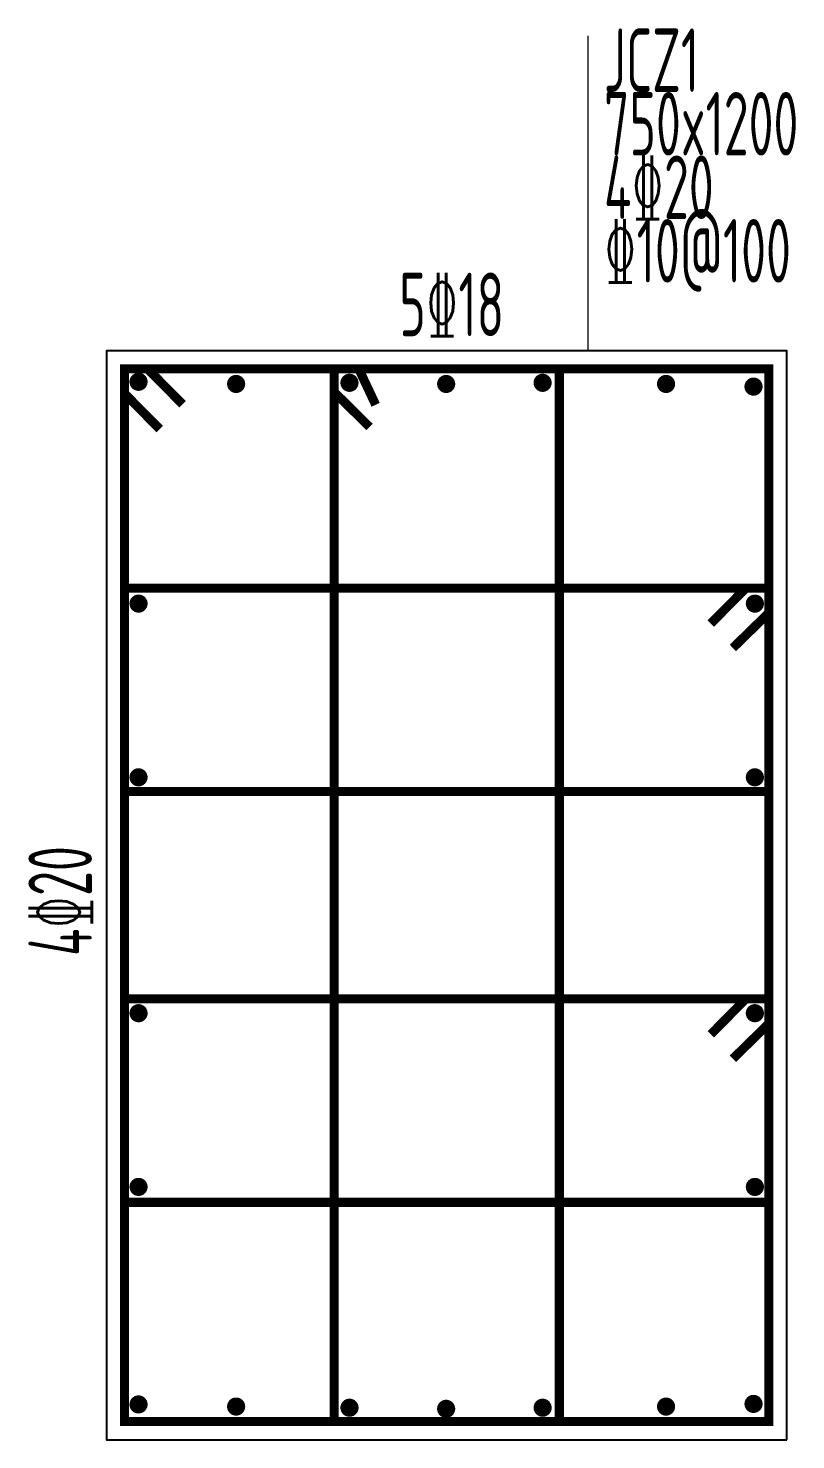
# Model space of a CAD drawing. Extents: x 9539573 to 9710259, y 1656270 to 2510207.
# Drawn here: x 9667123 to 9673468, y 2292844 to 2304510 of the extents above; entities that cross this region are included whole.
import ezdxf

# ---------------------------------------------------------------- set-up
doc = ezdxf.new("R2010")
doc.units = 0
doc.header["$LTSCALE"] = 1000
doc.header["$MEASUREMENT"] = 0
doc.layers.get('0').update_dxf_attribs({"linetype": 'CONTINUOUS'})
doc.layers.add('REIN', color=1, linetype='CONTINUOUS')
doc.layers.add('基础', color=2, linetype='CONTINUOUS')
doc.layers.add('柱集中标注', color=2, linetype='CONTINUOUS', lineweight=18)
doc.styles.add('TSSD_REIN', font='atssdeng.shx', dxfattribs={"width": 0.7, "bigfont": 'atssdchn.shx'})

# ---------------------------------------------------------------- blocks, each defined once
blk = doc.blocks.new('321d5f5gg')
at = {"layer": 'REIN', "const_width": 50}
for points in [[(9679319.6, 2318252.7), (9679319.6, 2324052.7), (9675769.6, 2324052.7), (9675769.6, 2318252.7)], [(9678165.3, 2318252.7), (9676924, 2318252.7), (9676924, 2324052.7), (9678165.3, 2324052.7)], [(9675769.6, 2321724), (9675769.6, 2322844.5), (9679319.6, 2322844.5), (9679319.6, 2321724)], [(9675769.6, 2320581.4), (9675769.6, 2319460.9), (9679319.6, 2319460.9), (9679319.6, 2320581.4)]]:
    blk.add_lwpolyline(points, close=True, dxfattribs=at)
for points in [[(9676089.2, 2323857.6), (9675896.4, 2324052.7), (9675769.6, 2324052.7), (9675769.6, 2323916.6), (9675963, 2323720.9)], [(9677119.1, 2323733.2), (9676924, 2323925.9), (9676924, 2324052.7), (9677060.1, 2324052.7), (9677153.2, 2323854.9)], [(9679000.1, 2322649.4), (9679192.8, 2322844.5), (9679319.6, 2322844.5), (9679319.6, 2322708.3), (9679121.9, 2322515.3)], [(9679000.1, 2320386.3), (9679192.8, 2320581.4), (9679319.6, 2320581.4), (9679319.6, 2320445.3), (9679121.9, 2320252.2)]]:
    blk.add_lwpolyline(points, dxfattribs=at)
for points in [[(9675871.3, 2323981.6, -1), (9675821.3, 2323981.6, -1)], [(9676384.1, 2323944.8, 1), (9676384.1, 2323994.8, 1)], [(9677008.8, 2323951.1, 1), (9677008.8, 2324001.1, 1)], [(9677541.6, 2323944.8, 1), (9677541.6, 2323994.8, 1)], [(9678073.2, 2323951.1, 1), (9678073.2, 2324001.1, 1)], [(9678753.5, 2323944.8, 1), (9678753.5, 2323994.8, 1)], [(9679260.6, 2323955.1, 1), (9679210.6, 2323955.1, 1)], [(9675871.3, 2322759.6, -1), (9675821.3, 2322759.6, -1)], [(9679218, 2322759.6, 1), (9679268, 2322759.6, 1)], [(9675871.3, 2321802.5, -1), (9675821.3, 2321802.5, -1)], [(9679218, 2321802.5, 1), (9679268, 2321802.5, 1)], [(9675871.3, 2320502.9, 1), (9675821.3, 2320502.9, 1)], [(9679218, 2320502.9, -1), (9679268, 2320502.9, -1)], [(9675871.3, 2319545.8, 1), (9675821.3, 2319545.8, 1)], [(9679218, 2319545.8, -1), (9679268, 2319545.8, -1)], [(9675871.3, 2318347.4, -1), (9675821.3, 2318347.4, -1)], [(9676384.1, 2318360.6, -1), (9676384.1, 2318310.6, -1)], [(9677008.8, 2318354.3, -1), (9677008.8, 2318304.3, -1)], [(9678073.2, 2318354.3, -1), (9678073.2, 2318304.3, -1)], [(9678753.5, 2318360.6, -1), (9678753.5, 2318310.6, -1)], [(9679260.6, 2318350.3, -1), (9679210.6, 2318350.3, -1)], [(9677541.6, 2318348.1, -1), (9677541.6, 2318298.1, -1)]]:
    blk.add_lwpolyline(points, format="xyb", close=True, dxfattribs=at)
at = {"layer": '基础'}
blk.add_lwpolyline([(9679419.6, 2318152.7), (9679419.6, 2324152.7), (9675669.6, 2324152.7), (9675669.6, 2318152.7)], close=True, dxfattribs=at)
at = {"layer": '柱集中标注'}
blk.add_line((9678324.3, 2324152.7), (9678324.3, 2325888.1), dxfattribs=at)
at = {"layer": '柱集中标注', "style": 'TSSD_REIN', "width": 0.6}
for s, p in [('JCZ1', (9678411.8, 2325578.5)), ('750x1200', (9678411.8, 2325228.5)), ('4%%13220', (9678411.8, 2324878.5)), ('%%13210@100', (9678411.8, 2324528.5)), ('5%%13218', (9677283.6, 2324232.8))]:
    blk.add_text(s, height=350, dxfattribs=at).set_placement(p)
blk.add_text('4%%13220', height=350, rotation=90, dxfattribs=at).set_placement((9675589.5, 2320818.8))

msp = doc.modelspace()

# ---------------------------------------------------------------- block references
at = {"xscale": 1.5, "yscale": 1.5, "zscale": 1.5}
msp.add_blockref('321d5f5gg', (-4845734.5, -1184384.6), dxfattribs=at)

doc.saveas('drawing.dxf')
